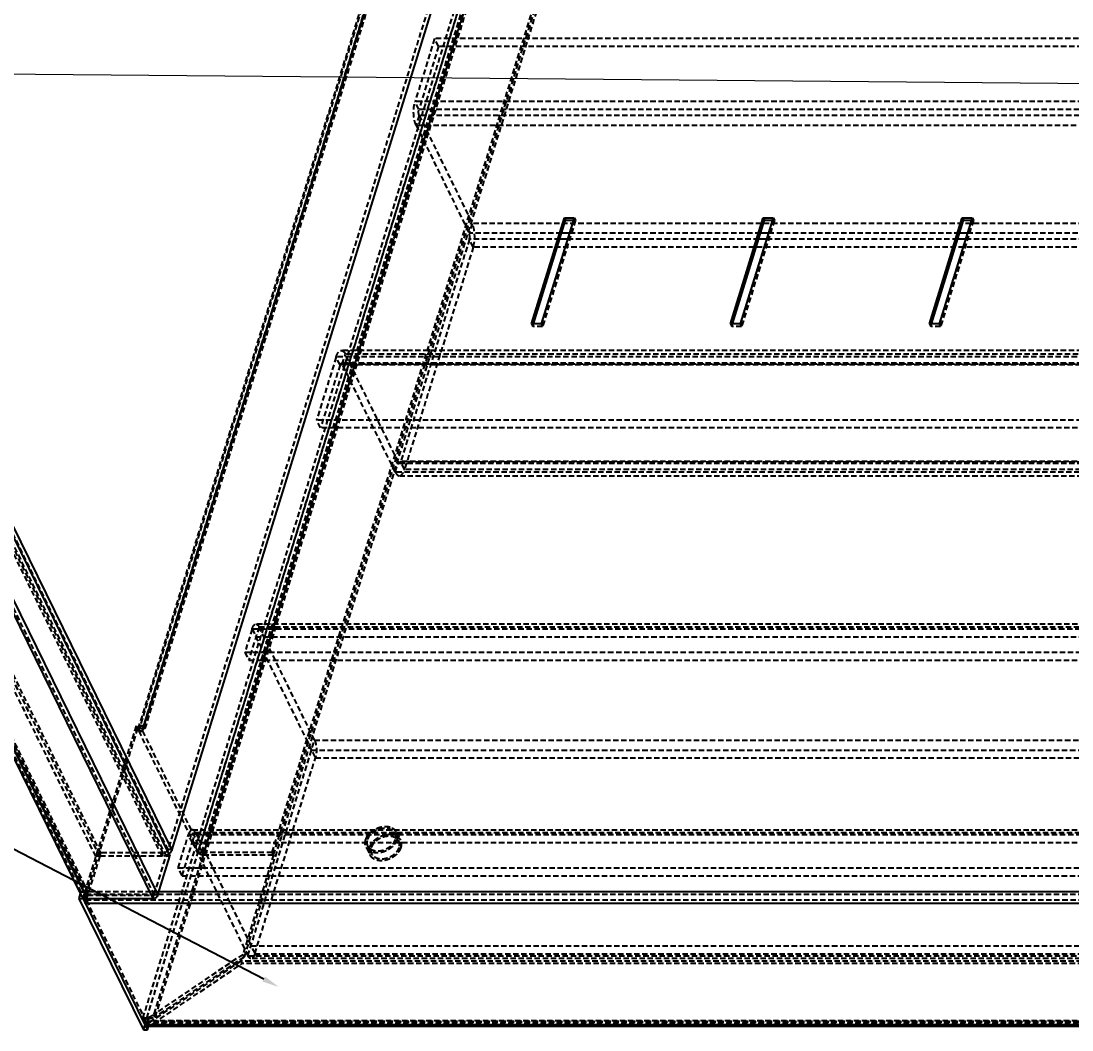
# Model space of a CAD drawing. Header units: millimetres. Extents: x 10653 to 40244, y 19163 to 29561.
# Drawn here: x 20114.7 to 20362.8, y 26783.6 to 27021.9 of the extents above; entities that cross this region are included whole.
import ezdxf
from ezdxf import colors
from ezdxf.entities.mleader import LeaderData, LeaderLine
from ezdxf.math import Vec2, Vec3

# ---------------------------------------------------------------- set-up
doc = ezdxf.new("R2010")
doc.units = ezdxf.units.MM
doc.linetypes.add('HIDDEN', pattern=[1.905, 1.27, -0.635])
doc.layers.add('02___PRT_ALL_AXES', color=7, linetype='Continuous')
doc.layers.add('DEFAULT_2', color=8, linetype='HIDDEN')
doc.layers.add('dim', color=2, linetype='Continuous', lineweight=9)

msp = doc.modelspace()

# ---------------------------------------------------------------- linework, layer by layer
at = {"color": 3, "linetype": 'Continuous'}
for p, q in [((19988.193, 27154.129), (20149.866, 26824.676)), ((20150.35, 26826.242), (19989.288, 27154.453)), ((19967.229, 27144.866), (20128.901, 26815.413)), ((19968.54, 27144.181), (20130.212, 26814.728)), ((19984.175, 27144.181), (20145.847, 26814.728)), ((19985.367, 27144.984), (20147.04, 26815.53)), ((20243.553, 27127.847), (20150.35, 26826.242)), ((20235.231, 26950.4), (20242.977, 26975.466)), ((20245.28, 26975.466), (20237.534, 26950.4)), ((20242.977, 26975.466), (20245.28, 26975.466)), ((20282.205, 26950.4), (20289.951, 26975.466)), ((20292.254, 26975.466), (20284.508, 26950.4)), ((20289.951, 26975.466), (20292.254, 26975.466)), ((20329.179, 26950.4), (20336.925, 26975.466)), ((20339.228, 26975.466), (20331.482, 26950.4)), ((20336.925, 26975.466), (20339.228, 26975.466)), ((20237.534, 26950.4), (20235.231, 26950.4)), ((20284.508, 26950.4), (20282.205, 26950.4)), ((20331.482, 26950.4), (20329.179, 26950.4)), ((20147.04, 26815.53), (20149.866, 26824.676)), ((20128.705, 26815.812), (20128.37, 26814.728)), ((20128.37, 26814.728), (20143.622, 26783.647)), ((20130.212, 26814.728), (20145.847, 26814.728)), ((20524.102, 26816.294), (20147.276, 26816.294)), ((20542.537, 26813.484), (20129.901, 26813.484)), ((20129.901, 26813.484), (20143.933, 26784.89)), ((20556.569, 26784.89), (20143.933, 26784.89)), ((20556.781, 26784.457), (20144.417, 26784.457))]:
    msp.add_line(p, q, dxfattribs=at)
at = {"color": 7, "linetype": 'Continuous'}
for p, q in [((20242.977, 26975.466), (20243.282, 26974.845)), ((20289.951, 26975.466), (20290.256, 26974.845)), ((20336.925, 26975.466), (20337.23, 26974.845)), ((20235.728, 26950.4), (20243.282, 26974.845)), ((20243.282, 26974.845), (20245.088, 26974.845)), ((20282.702, 26950.4), (20290.256, 26974.845)), ((20290.256, 26974.845), (20292.062, 26974.845)), ((20329.676, 26950.4), (20337.23, 26974.845)), ((20337.23, 26974.845), (20339.036, 26974.845)), ((20243.707, 26970.377), (20241.901, 26970.377)), ((20244.141, 26971.782), (20242.336, 26971.782)), ((20290.681, 26970.377), (20288.876, 26970.377)), ((20291.115, 26971.782), (20289.31, 26971.782)), ((20337.655, 26970.377), (20335.85, 26970.377)), ((20338.089, 26971.782), (20336.284, 26971.782)), ((20128.37, 26814.728), (20129.291, 26814.728)), ((20129.359, 26814.946), (20129.291, 26814.728)), ((20129.291, 26814.728), (20129.901, 26813.484)), ((20143.933, 26784.89), (20144.543, 26783.647)), ((20144.543, 26783.647), (20144.794, 26784.457)), ((20143.622, 26783.647), (20144.543, 26783.647))]:
    msp.add_line(p, q, dxfattribs=at)
at = {"color": 3, "linetype": 'Continuous'}
for centre, radius, start, end in [((20130.057, 26816.153), 1.403, 242.01477, 245.91548), ((20130.212, 26816.847), 2.119, 267.33354, 270.00967)]:
    msp.add_arc(centre, radius, start, end, dxfattribs=at)
for points, knots in [([(20150.35, 26826.242), (20150.321, 26826.148), (20150.156, 26825.754), (20149.856, 26825.425), (20149.597, 26825.227)], [0, 0, 0, 0, 0.2329389, 1, 1, 1, 1]), ([(20129.398, 26814.914), (20129.291, 26814.971), (20129.094, 26815.112), (20128.952, 26815.309), (20128.901, 26815.413)], [0, 0, 0, 0, 0.5119244, 1, 1, 1, 1]), ([(20130.113, 26814.73), (20130.057, 26814.733), (20129.842, 26814.751), (20129.63, 26814.807), (20129.484, 26814.872)], [0, 0, 0, 0, 0.2618122, 1, 1, 1, 1]), ([(20129.612, 26814.827), (20129.623, 26814.577), (20129.676, 26814.119), (20129.809, 26813.673), (20129.901, 26813.484)], [0, 0, 0, 0, 0.5443892, 1, 1, 1, 1]), ([(20145.847, 26814.728), (20146.106, 26814.728), (20146.609, 26814.892), (20146.968, 26815.299), (20147.04, 26815.53)], [0, 0, 0, 0, 0.5169818, 1, 1, 1, 1]), ([(20143.933, 26784.89), (20143.965, 26784.826), (20144.031, 26784.711), (20144.173, 26784.537), (20144.324, 26784.457), (20144.417, 26784.457)], [0, 0, 0, 0, 0.3181515, 0.5862727, 1, 1, 1, 1])]:
    msp.add_open_spline(points, degree=3, knots=knots, dxfattribs=at)
at = {"layer": '02___PRT_ALL_AXES', "color": 8, "linetype": 'HIDDEN'}
for p, q in [((20202.913, 26830.137), (20203.828, 26828.272)), ((20196.629, 26827.053), (20197.544, 26825.188))]:
    msp.add_line(p, q, dxfattribs=at)
for points, knots in [([(20196.548, 26828.595), (20196.743, 26829.227), (20197.41, 26830.101), (20198.579, 26830.868), (20199.607, 26831.253), (20200.652, 26831.382), (20201.622, 26831.241), (20202.427, 26830.83), (20202.795, 26830.379), (20202.913, 26830.137)], [0, 0, 0, 0, 0.2513426, 0.390672, 0.5304119, 0.6640714, 0.7868566, 0.8975457, 1, 1, 1, 1]), ([(20197.463, 26826.73), (20197.658, 26827.362), (20198.325, 26828.236), (20199.494, 26829.003), (20200.522, 26829.388), (20201.567, 26829.517), (20202.537, 26829.376), (20203.342, 26828.965), (20203.71, 26828.514), (20203.829, 26828.272)], [0, 0, 0, 0, 0.2513426, 0.390672, 0.5304119, 0.6640714, 0.7868566, 0.8975457, 1, 1, 1, 1]), ([(20202.913, 26830.137), (20203.025, 26829.909), (20203.155, 26829.384), (20203.075, 26828.854), (20202.995, 26828.595)], [0, 0, 0, 0, 0.4825925, 1, 1, 1, 1]), ([(20196.629, 26827.053), (20196.518, 26827.28), (20196.387, 26827.805), (20196.467, 26828.336), (20196.548, 26828.595)], [0, 0, 0, 0, 0.4825925, 1, 1, 1, 1]), ([(20202.995, 26828.595), (20202.8, 26827.963), (20202.133, 26827.089), (20200.963, 26826.322), (20199.936, 26825.937), (20198.89, 26825.808), (20197.92, 26825.949), (20197.116, 26826.36), (20196.748, 26826.811), (20196.629, 26827.053)], [0, 0, 0, 0, 0.2513426, 0.390672, 0.5304119, 0.6640714, 0.7868566, 0.8975457, 1, 1, 1, 1]), ([(20197.544, 26825.188), (20197.433, 26825.415), (20197.303, 26825.941), (20197.383, 26826.471), (20197.463, 26826.73)], [0, 0, 0, 0, 0.4825925, 1, 1, 1, 1]), ([(20203.91, 26826.73), (20203.715, 26826.098), (20203.048, 26825.224), (20201.878, 26824.457), (20200.851, 26824.072), (20199.806, 26823.943), (20198.835, 26824.084), (20198.031, 26824.495), (20197.663, 26824.946), (20197.544, 26825.188)], [0, 0, 0, 0, 0.2513426, 0.390672, 0.5304119, 0.6640714, 0.7868566, 0.8975457, 1, 1, 1, 1]), ([(20203.829, 26828.272), (20203.94, 26828.045), (20204.07, 26827.52), (20203.99, 26826.989), (20203.91, 26826.73)], [0, 0, 0, 0, 0.4825925, 1, 1, 1, 1])]:
    msp.add_open_spline(points, degree=3, knots=knots, dxfattribs=at)
at = {"layer": 'DEFAULT_2', "color": 8, "linetype": 'HIDDEN'}
for p, q in [((19987.272, 27154.129), (20148.945, 26824.676)), ((20149.429, 26826.242), (19988.367, 27154.453)), ((20132.362, 26824.663), (19971.3, 27152.873)), ((20133.543, 26825.459), (19972.481, 27153.669)), ((20148.024, 26824.676), (19986.961, 27152.886)), ((20148.266, 26825.459), (19987.204, 27153.669)), ((19967.182, 27145.748), (20128.854, 26816.294)), ((19968.127, 27145.307), (20129.799, 26815.854)), ((19968.46, 27145.02), (20130.08, 26815.673)), ((20129.703, 26816.059), (19968.641, 27144.269)), ((19968.782, 27144.964), (20130.454, 26815.511)), ((20130.624, 26816.059), (19969.562, 27144.269)), ((20133.283, 26824.663), (19976.102, 27144.964)), ((20133.301, 26824.676), (19976.127, 27144.964)), ((19984.417, 27144.964), (20146.089, 26815.511)), ((19984.446, 27144.984), (20146.118, 26815.53)), ((20246.739, 27141.14), (20149.429, 26826.242)), ((20143.496, 26786.457), (20244.68, 27113.888)), ((20144.417, 26786.457), (20245.601, 27113.888)), ((20146.128, 26787.402), (20246.343, 27111.699)), ((20146.433, 26786.78), (20246.648, 27111.078)), ((20142.42, 26854.808), (20219.155, 27103.122)), ((20142.489, 26854.217), (20219.224, 27102.532)), ((20143.376, 26854.513), (20220.111, 27102.827)), ((20143.41, 26854.217), (20220.145, 27102.532)), ((20143.721, 26855.461), (20220.456, 27103.775)), ((20144.026, 26854.839), (20220.761, 27103.154)), ((20258.87, 27096.978), (20167.369, 26800.88)), ((20156.513, 26825.639), (20233.248, 27073.953)), ((20157.434, 26825.639), (20234.169, 27073.953)), ((20157.465, 26825.623), (20234.2, 27073.938)), ((20157.77, 26825.002), (20234.505, 27073.316)), ((20174.021, 26825.623), (20250.756, 27073.938)), ((20174.326, 26825.002), (20251.061, 27073.316)), ((20212.336, 27017.771), (20207.737, 27002.888)), ((20213.252, 27015.906), (20212.336, 27017.771)), ((20585.366, 27017.771), (20212.336, 27017.771)), ((20213.252, 27015.906), (20208.652, 27001.023)), ((20586.281, 27015.906), (20213.252, 27015.906)), ((20580.767, 27002.888), (20207.737, 27002.888)), ((20208.652, 27001.023), (20207.737, 27002.888)), ((20581.682, 27001.023), (20208.652, 27001.023)), ((20208.715, 26999.618), (20207.989, 26997.268)), ((20581.745, 26999.618), (20208.715, 26999.618)), ((20208.715, 26999.618), (20221.222, 26974.132)), ((20581.019, 26997.268), (20207.989, 26997.268)), ((20207.989, 26997.268), (20220.496, 26971.782)), ((20245.28, 26975.466), (20245.585, 26974.845)), ((20292.254, 26975.466), (20292.559, 26974.845)), ((20339.228, 26975.466), (20339.533, 26974.845)), ((20221.222, 26974.132), (20220.496, 26971.782)), ((20594.252, 26974.132), (20221.222, 26974.132)), ((20245.585, 26974.845), (20237.839, 26949.778)), ((20245.088, 26974.845), (20245.585, 26974.845)), ((20292.559, 26974.845), (20284.813, 26949.778)), ((20292.062, 26974.845), (20292.559, 26974.845)), ((20339.533, 26974.845), (20331.787, 26949.778)), ((20339.036, 26974.845), (20339.533, 26974.845)), ((20220.559, 26970.377), (20204.34, 26917.894)), ((20242.336, 26971.782), (20220.496, 26971.782)), ((20241.901, 26970.377), (20220.559, 26970.377)), ((20221.474, 26968.512), (20220.559, 26970.377)), ((20288.876, 26970.377), (20243.707, 26970.377)), ((20289.31, 26971.782), (20244.141, 26971.782)), ((20335.85, 26970.377), (20290.681, 26970.377)), ((20336.284, 26971.782), (20291.115, 26971.782)), ((20382.824, 26970.377), (20337.655, 26970.377)), ((20383.258, 26971.782), (20338.089, 26971.782)), ((20221.474, 26968.512), (20205.255, 26916.029)), ((20594.504, 26968.512), (20221.474, 26968.512)), ((20235.231, 26950.4), (20235.536, 26949.778)), ((20235.536, 26949.778), (20235.728, 26950.4)), ((20237.534, 26950.4), (20237.839, 26949.778)), ((20282.205, 26950.4), (20282.51, 26949.778)), ((20282.51, 26949.778), (20282.702, 26950.4)), ((20284.508, 26950.4), (20284.813, 26949.778)), ((20329.179, 26950.4), (20329.484, 26949.778)), ((20329.484, 26949.778), (20329.676, 26950.4)), ((20331.482, 26950.4), (20331.787, 26949.778)), ((20237.839, 26949.778), (20235.536, 26949.778)), ((20284.813, 26949.778), (20282.51, 26949.778)), ((20331.787, 26949.778), (20329.484, 26949.778)), ((20563.348, 26944.085), (20190.318, 26944.085)), ((20190.56, 26940.868), (20191.286, 26943.218)), ((20564.316, 26943.218), (20191.286, 26943.218)), ((20203.793, 26917.732), (20191.286, 26943.218)), ((20189.098, 26942.572), (20184.499, 26927.688)), ((20190.013, 26940.707), (20185.414, 26925.824)), ((20562.128, 26942.572), (20189.098, 26942.572)), ((20190.013, 26940.707), (20189.098, 26942.572)), ((20563.043, 26940.707), (20190.013, 26940.707)), ((20563.348, 26941.085), (20190.318, 26941.085)), ((20563.59, 26940.868), (20190.56, 26940.868)), ((20203.067, 26915.382), (20190.56, 26940.868)), ((20557.528, 26927.688), (20184.499, 26927.688)), ((20185.414, 26925.824), (20184.499, 26927.688)), ((20558.444, 26925.824), (20185.414, 26925.824)), ((20203.067, 26915.382), (20203.793, 26917.732)), ((20576.823, 26917.732), (20203.793, 26917.732)), ((20204.035, 26917.516), (20577.065, 26917.516)), ((20577.37, 26917.894), (20204.34, 26917.894)), ((20205.255, 26916.029), (20204.34, 26917.894)), ((20578.285, 26916.029), (20205.255, 26916.029)), ((20576.097, 26915.382), (20203.067, 26915.382)), ((20204.035, 26914.516), (20577.065, 26914.516)), ((20170.89, 26878.824), (20168.469, 26870.991)), ((20543.193, 26879.474), (20170.164, 26879.474)), ((20170.89, 26878.824), (20543.92, 26878.824)), ((20184.007, 26852.095), (20170.89, 26878.824)), ((20169.249, 26878.339), (20167.554, 26872.855)), ((20169.249, 26878.339), (20542.278, 26878.339)), ((20169.249, 26878.339), (20184.196, 26847.88)), ((20170.164, 26876.474), (20543.193, 26876.474)), ((20167.554, 26872.855), (20540.584, 26872.855)), ((20167.554, 26872.855), (20168.469, 26870.991)), ((20168.469, 26870.991), (20541.499, 26870.991)), ((20141.879, 26855.461), (20129.775, 26816.294)), ((20142.184, 26854.839), (20130.08, 26815.673)), ((20143.721, 26855.461), (20141.879, 26855.461)), ((20141.879, 26855.461), (20142.184, 26854.839)), ((20144.026, 26854.839), (20142.184, 26854.839)), ((20142.458, 26854.285), (20143.395, 26854.251)), ((20142.489, 26854.217), (20143.41, 26854.217)), ((20142.489, 26854.217), (20156.513, 26825.639)), ((20143.41, 26854.217), (20157.434, 26825.639)), ((20143.721, 26855.461), (20144.026, 26854.839)), ((20168.272, 26801.178), (20184.007, 26852.095)), ((20184.007, 26852.095), (20557.036, 26852.095)), ((20183.28, 26849.745), (20556.31, 26849.745)), ((20169.914, 26801.664), (20184.196, 26847.88)), ((20184.196, 26847.88), (20557.225, 26847.88)), ((20151.82, 26821.939), (20154.24, 26829.773)), ((20154.24, 26829.773), (20527.27, 26829.773)), ((20155.156, 26827.908), (20154.24, 26829.773)), ((20155.156, 26830.908), (20528.185, 26830.908)), ((20155.156, 26827.908), (20155.882, 26830.258)), ((20155.882, 26830.258), (20528.911, 26830.258)), ((20155.882, 26830.258), (20169.914, 26801.664)), ((20203.362, 26830.357), (20204.277, 26828.492)), ((20152.735, 26820.074), (20155.156, 26827.908)), ((20155.156, 26827.908), (20528.185, 26827.908)), ((20155.156, 26827.908), (20168.272, 26801.178)), ((20196.18, 26826.833), (20197.095, 26824.968)), ((20133.283, 26824.663), (20130.624, 26816.059)), ((20133.283, 26824.663), (20132.362, 26824.663)), ((20133.301, 26824.676), (20133.543, 26825.459)), ((20148.024, 26824.676), (20133.301, 26824.676)), ((20148.266, 26825.459), (20133.543, 26825.459)), ((20146.118, 26815.53), (20148.945, 26824.676)), ((20148.024, 26824.676), (20148.266, 26825.459)), ((20149.866, 26824.676), (20148.945, 26824.676)), ((20150.35, 26826.242), (20149.429, 26826.242)), ((20156.513, 26825.639), (20157.434, 26825.639)), ((20157.465, 26825.623), (20174.021, 26825.623)), ((20157.77, 26825.002), (20157.465, 26825.623)), ((20157.77, 26825.002), (20174.326, 26825.002)), ((20174.326, 26825.002), (20167.064, 26801.502)), ((20174.326, 26825.002), (20174.021, 26825.623)), ((20151.82, 26821.939), (20524.849, 26821.939)), ((20152.735, 26820.074), (20151.82, 26821.939)), ((20152.735, 26820.074), (20525.765, 26820.074)), ((20128.854, 26816.294), (20128.705, 26815.812)), ((20128.854, 26816.294), (20129.775, 26816.294)), ((20129.775, 26816.294), (20129.359, 26814.946)), ((20130.624, 26816.059), (20129.703, 26816.059)), ((20147.276, 26816.294), (20129.775, 26816.294)), ((20129.901, 26813.484), (20130.143, 26814.268)), ((20542.716, 26815.673), (20130.08, 26815.673)), ((20130.113, 26814.73), (20130.405, 26815.512)), ((20542.779, 26814.268), (20130.143, 26814.268)), ((20130.143, 26814.268), (20144.175, 26785.674)), ((20130.212, 26814.728), (20130.454, 26815.511)), ((20130.454, 26815.511), (20146.089, 26815.511)), ((20145.847, 26814.728), (20146.089, 26815.511)), ((20147.04, 26815.53), (20146.118, 26815.53)), ((20167.064, 26801.502), (20146.128, 26787.402)), ((20167.369, 26800.88), (20167.064, 26801.502)), ((20168.999, 26803.528), (20542.028, 26803.528)), ((20169.914, 26801.664), (20542.943, 26801.664)), ((20166.58, 26799.935), (20144.48, 26785.052)), ((20145.949, 26785.214), (20166.885, 26799.314)), ((20167.369, 26800.88), (20146.433, 26786.78)), ((20544.215, 26799.935), (20166.58, 26799.935)), ((20166.58, 26799.935), (20166.885, 26799.314)), ((20544.52, 26799.314), (20166.885, 26799.314)), ((20168.272, 26801.178), (20541.302, 26801.178)), ((20542.028, 26800.528), (20168.999, 26800.528)), ((20146.316, 26786.729), (20146.061, 26787.349)), ((20146.433, 26786.78), (20146.128, 26787.402)), ((20143.496, 26786.457), (20144.417, 26786.457)), ((20143.496, 26786.457), (20144.106, 26785.214)), ((20143.622, 26783.647), (20144.106, 26785.214)), ((20143.933, 26784.89), (20144.175, 26785.674)), ((20144.106, 26785.214), (20145.028, 26785.214)), ((20556.811, 26785.674), (20144.175, 26785.674)), ((20144.417, 26786.457), (20145.028, 26785.214)), ((20556.852, 26785.457), (20144.417, 26785.457)), ((20144.48, 26785.052), (20144.722, 26785.835)), ((20144.48, 26785.052), (20144.704, 26784.597)), ((20556.437, 26785.835), (20144.722, 26785.835)), ((20144.794, 26784.457), (20145.028, 26785.214)), ((20556.742, 26785.214), (20145.949, 26785.214))]:
    msp.add_line(p, q, dxfattribs=at)
msp.add_lwpolyline([(20144.826, 26786.656), (20144.574, 26786.562), (20144.328, 26786.502), (20144.096, 26786.468), (20143.887, 26786.457), (20143.861, 26786.457)], dxfattribs=at)
for centre, radius, start, end in [((20143.481, 26854.705), 1.106, 202.33392, 206.16829), ((20143.906, 26854.461), 0.553, 202.33392, 206.16829), ((20133.62, 26815.181), 4.005, 169.44036, 170.05538), ((20130.454, 26816.571), 1.06, 267.33354, 270.00967), ((20143.752, 26790.33), 3.77, 307.76239, 309.05066), ((20144.698, 26790.521), 4.123, 293.10881, 294.87805), ((20144.421, 26791.321), 4.969, 270.47342, 272.69927)]:
    msp.add_arc(centre, radius, start, end, dxfattribs=at)
msp.add_ellipse((20145.338, 26786.457), major_axis=(2.264, 1.67), ratio=0.4863011, start_param=-2.1823271, end_param=-1.6587283, dxfattribs=at)
for points, knots in [([(20207.989, 26997.268), (20207.805, 26997.643), (20207.539, 26998.532), (20207.372, 26999.962), (20207.417, 27001.456), (20207.598, 27002.437), (20207.737, 27002.888)], [0, 0, 0, 0, 0.2190059, 0.4806616, 0.7525968, 1, 1, 1, 1]), ([(20208.715, 26999.618), (20208.669, 26999.712), (20208.603, 26999.934), (20208.548, 27000.407), (20208.579, 27000.787), (20208.652, 27001.023)], [0, 0, 0, 0, 0.2194154, 0.4815188, 1, 1, 1, 1]), ([(20221.474, 26968.512), (20221.613, 26968.963), (20221.794, 26969.944), (20221.839, 26971.438), (20221.672, 26972.868), (20221.406, 26973.757), (20221.222, 26974.132)], [0, 0, 0, 0, 0.2474032, 0.5193384, 0.7809941, 1, 1, 1, 1]), ([(20220.559, 26970.377), (20220.632, 26970.613), (20220.663, 26970.993), (20220.608, 26971.466), (20220.542, 26971.688), (20220.496, 26971.782)], [0, 0, 0, 0, 0.5184846, 0.780605, 1, 1, 1, 1]), ([(20189.098, 26942.572), (20189.165, 26942.789), (20189.311, 26943.18), (20189.598, 26943.668), (20189.928, 26943.996), (20190.198, 26944.085), (20190.318, 26944.085)], [0, 0, 0, 0, 0.3326928, 0.6070931, 0.8236235, 1, 1, 1, 1]), ([(20190.318, 26944.085), (20190.407, 26944.085), (20190.598, 26944.041), (20190.856, 26943.859), (20191.092, 26943.578), (20191.223, 26943.347), (20191.286, 26943.218)], [0, 0, 0, 0, 0.1954528, 0.4178854, 0.6841352, 1, 1, 1, 1]), ([(20190.013, 26940.707), (20190.03, 26940.761), (20190.068, 26940.859), (20190.149, 26941.004), (20190.253, 26941.085), (20190.318, 26941.085)], [0, 0, 0, 0, 0.3358371, 0.6132414, 1, 1, 1, 1]), ([(20190.318, 26941.085), (20190.34, 26941.085), (20190.453, 26941.058), (20190.521, 26940.949), (20190.56, 26940.868)], [0, 0, 0, 0, 0.1980747, 1, 1, 1, 1]), ([(20203.793, 26917.732), (20203.809, 26917.7), (20203.861, 26917.606), (20203.96, 26917.516), (20204.035, 26917.516)], [0, 0, 0, 0, 0.3232615, 1, 1, 1, 1]), ([(20204.035, 26917.516), (20204.101, 26917.516), (20204.204, 26917.597), (20204.286, 26917.742), (20204.323, 26917.84), (20204.34, 26917.894)], [0, 0, 0, 0, 0.3868705, 0.6639992, 1, 1, 1, 1]), ([(20204.035, 26914.516), (20204.156, 26914.516), (20204.426, 26914.605), (20204.755, 26914.933), (20205.042, 26915.421), (20205.188, 26915.812), (20205.255, 26916.029)], [0, 0, 0, 0, 0.1763765, 0.3929069, 0.6673072, 1, 1, 1, 1]), ([(20203.067, 26915.382), (20203.13, 26915.254), (20203.261, 26915.023), (20203.498, 26914.742), (20203.756, 26914.56), (20203.947, 26914.516), (20204.035, 26914.516)], [0, 0, 0, 0, 0.3158648, 0.5821146, 0.8045472, 1, 1, 1, 1]), ([(20169.249, 26878.339), (20169.299, 26878.502), (20169.408, 26878.795), (20169.624, 26879.161), (20169.871, 26879.407), (20170.073, 26879.474), (20170.164, 26879.474)], [0, 0, 0, 0, 0.3326352, 0.6071132, 0.8236103, 1, 1, 1, 1]), ([(20170.164, 26879.474), (20170.23, 26879.474), (20170.373, 26879.441), (20170.567, 26879.305), (20170.744, 26879.093), (20170.843, 26878.92), (20170.89, 26878.824)], [0, 0, 0, 0, 0.1954233, 0.4178589, 0.6842395, 1, 1, 1, 1]), ([(20142.42, 26854.808), (20142.395, 26854.727), (20142.377, 26854.545), (20142.423, 26854.37), (20142.458, 26854.285)], [0, 0, 0, 0, 0.4786333, 1, 1, 1, 1]), ([(20143.721, 26855.461), (20143.564, 26855.461), (20143.269, 26855.436), (20142.873, 26855.311), (20142.571, 26855.104), (20142.451, 26854.907), (20142.42, 26854.808)], [0, 0, 0, 0, 0.3038262, 0.5699273, 0.7977683, 1, 1, 1, 1]), ([(20143.376, 26854.513), (20143.369, 26854.492), (20143.351, 26854.405), (20143.369, 26854.313), (20143.395, 26854.251)], [0, 0, 0, 0, 0.2382584, 1, 1, 1, 1]), ([(20144.026, 26854.839), (20143.948, 26854.839), (20143.8, 26854.827), (20143.602, 26854.764), (20143.451, 26854.661), (20143.391, 26854.562), (20143.376, 26854.513)], [0, 0, 0, 0, 0.3038262, 0.5699273, 0.7977683, 1, 1, 1, 1]), ([(20184.007, 26852.095), (20184.145, 26851.813), (20184.344, 26851.147), (20184.47, 26850.074), (20184.436, 26848.954), (20184.3, 26848.218), (20184.196, 26847.88)], [0, 0, 0, 0, 0.2190181, 0.4806612, 0.7525838, 1, 1, 1, 1]), ([(20196.087, 26828.595), (20196.13, 26828.696), (20196.194, 26828.849), (20196.27, 26829.026), (20196.307, 26829.115), (20196.33, 26829.165), (20196.343, 26829.204), (20196.37, 26829.24), (20196.402, 26829.289), (20196.459, 26829.374), (20196.54, 26829.496), (20196.62, 26829.618), (20196.686, 26829.715), (20196.73, 26829.791), (20196.798, 26829.856), (20196.88, 26829.947), (20196.987, 26830.059), (20197.091, 26830.172), (20197.176, 26830.261), (20197.234, 26830.331), (20197.316, 26830.388), (20197.416, 26830.47), (20197.545, 26830.569), (20197.672, 26830.671), (20197.775, 26830.749), (20197.848, 26830.814), (20197.936, 26830.858), (20198.047, 26830.924), (20198.189, 26831.004), (20198.329, 26831.086), (20198.442, 26831.149), (20198.525, 26831.202), (20198.617, 26831.234), (20198.737, 26831.283), (20198.888, 26831.343), (20199.038, 26831.404), (20199.159, 26831.45), (20199.249, 26831.492), (20199.342, 26831.509), (20199.466, 26831.54), (20199.621, 26831.577), (20199.775, 26831.615), (20199.899, 26831.643), (20199.992, 26831.671), (20200.086, 26831.673), (20200.21, 26831.685), (20200.366, 26831.697), (20200.521, 26831.71), (20200.631, 26831.72), (20200.693, 26831.724), (20200.74, 26831.73), (20200.783, 26831.724), (20200.841, 26831.72), (20200.943, 26831.711), (20201.088, 26831.699), (20201.233, 26831.686), (20201.335, 26831.678), (20201.393, 26831.672), (20201.438, 26831.671), (20201.476, 26831.657), (20201.529, 26831.643), (20201.621, 26831.617), (20201.754, 26831.58), (20201.885, 26831.543), (20201.978, 26831.518), (20202.03, 26831.502), (20202.072, 26831.494), (20202.104, 26831.473), (20202.15, 26831.45), (20202.23, 26831.408), (20202.344, 26831.348), (20202.457, 26831.288), (20202.537, 26831.247), (20202.582, 26831.222), (20202.618, 26831.207), (20202.644, 26831.18), (20202.682, 26831.147), (20202.746, 26831.089), (20202.839, 26831.008), (20202.931, 26830.925), (20202.997, 26830.868), (20203.033, 26830.835), (20203.063, 26830.812), (20203.08, 26830.781), (20203.107, 26830.742), (20203.151, 26830.672), (20203.216, 26830.574), (20203.281, 26830.476), (20203.327, 26830.407), (20203.351, 26830.367), (20203.374, 26830.339), (20203.382, 26830.304), (20203.397, 26830.26), (20203.422, 26830.181), (20203.458, 26830.069), (20203.494, 26829.956), (20203.52, 26829.878), (20203.533, 26829.832), (20203.547, 26829.8), (20203.546, 26829.762), (20203.549, 26829.714), (20203.553, 26829.628), (20203.56, 26829.507), (20203.565, 26829.385), (20203.57, 26829.3), (20203.572, 26829.251), (20203.577, 26829.215), (20203.566, 26829.175), (20203.557, 26829.124), (20203.539, 26829.034), (20203.515, 26828.905), (20203.485, 26828.75), (20203.465, 26828.646), (20203.455, 26828.595)], [0, 0, 0, 0, 0.03125, 0.046875, 0.0546875, 0.0585938, 0.0625, 0.0664062, 0.0703125, 0.078125, 0.09375, 0.109375, 0.1171875, 0.125, 0.1328125, 0.140625, 0.15625, 0.171875, 0.1796875, 0.1875, 0.1953125, 0.203125, 0.21875, 0.234375, 0.2421875, 0.25, 0.2578125, 0.265625, 0.28125, 0.296875, 0.3046875, 0.3125, 0.3203125, 0.328125, 0.34375, 0.359375, 0.3671875, 0.375, 0.3828125, 0.390625, 0.40625, 0.421875, 0.4296875, 0.4375, 0.4453125, 0.453125, 0.46875, 0.484375, 0.4921875, 0.4960938, 0.5, 0.5039062, 0.5078125, 0.515625, 0.53125, 0.546875, 0.5546875, 0.5585938, 0.5625, 0.5664062, 0.5703125, 0.578125, 0.59375, 0.609375, 0.6171875, 0.6210938, 0.625, 0.6289062, 0.6328125, 0.640625, 0.65625, 0.671875, 0.6796875, 0.6835938, 0.6875, 0.6914062, 0.6953125, 0.703125, 0.71875, 0.734375, 0.7421875, 0.7460938, 0.75, 0.7539062, 0.7578125, 0.765625, 0.78125, 0.796875, 0.8046875, 0.8085938, 0.8125, 0.8164062, 0.8203125, 0.828125, 0.84375, 0.859375, 0.8671875, 0.8710938, 0.875, 0.8789062, 0.8828125, 0.890625, 0.90625, 0.921875, 0.9296875, 0.9335938, 0.9375, 0.9414062, 0.9453125, 0.953125, 0.96875, 0.984375, 1, 1, 1, 1]), ([(20155.158, 26830.908), (20155.068, 26830.909), (20154.864, 26830.843), (20154.616, 26830.595), (20154.401, 26830.228), (20154.291, 26829.935), (20154.24, 26829.773)], [0, 0, 0, 0, 0.1762443, 0.3932125, 0.6689215, 1, 1, 1, 1]), ([(20155.882, 26830.258), (20155.835, 26830.353), (20155.717, 26830.558), (20155.49, 26830.817), (20155.26, 26830.907), (20155.158, 26830.908)], [0, 0, 0, 0, 0.3146724, 0.6984164, 1, 1, 1, 1]), ([(20197.002, 26826.73), (20197.045, 26826.831), (20197.11, 26826.984), (20197.185, 26827.161), (20197.222, 26827.25), (20197.245, 26827.301), (20197.258, 26827.339), (20197.285, 26827.375), (20197.317, 26827.424), (20197.374, 26827.509), (20197.455, 26827.631), (20197.535, 26827.754), (20197.602, 26827.85), (20197.645, 26827.926), (20197.713, 26827.991), (20197.796, 26828.082), (20197.902, 26828.194), (20198.006, 26828.307), (20198.091, 26828.396), (20198.15, 26828.466), (20198.231, 26828.524), (20198.332, 26828.605), (20198.46, 26828.705), (20198.587, 26828.806), (20198.69, 26828.885), (20198.764, 26828.949), (20198.851, 26828.993), (20198.963, 26829.059), (20199.104, 26829.139), (20199.244, 26829.221), (20199.357, 26829.284), (20199.44, 26829.337), (20199.532, 26829.369), (20199.652, 26829.419), (20199.803, 26829.478), (20199.953, 26829.539), (20200.074, 26829.586), (20200.164, 26829.627), (20200.257, 26829.644), (20200.381, 26829.676), (20200.536, 26829.712), (20200.691, 26829.75), (20200.814, 26829.778), (20200.907, 26829.806), (20201.001, 26829.808), (20201.125, 26829.82), (20201.281, 26829.832), (20201.437, 26829.845), (20201.546, 26829.855), (20201.608, 26829.859), (20201.656, 26829.866), (20201.698, 26829.859), (20201.756, 26829.855), (20201.858, 26829.846), (20202.003, 26829.834), (20202.148, 26829.821), (20202.25, 26829.813), (20202.308, 26829.807), (20202.353, 26829.806), (20202.391, 26829.792), (20202.444, 26829.778), (20202.536, 26829.752), (20202.669, 26829.715), (20202.801, 26829.678), (20202.893, 26829.653), (20202.946, 26829.637), (20202.987, 26829.629), (20203.019, 26829.608), (20203.065, 26829.585), (20203.145, 26829.543), (20203.259, 26829.484), (20203.372, 26829.423), (20203.452, 26829.382), (20203.497, 26829.357), (20203.534, 26829.342), (20203.559, 26829.315), (20203.597, 26829.283), (20203.661, 26829.225), (20203.754, 26829.143), (20203.846, 26829.06), (20203.912, 26829.003), (20203.948, 26828.97), (20203.979, 26828.947), (20203.995, 26828.916), (20204.022, 26828.877), (20204.066, 26828.808), (20204.132, 26828.709), (20204.196, 26828.611), (20204.242, 26828.542), (20204.267, 26828.502), (20204.289, 26828.474), (20204.297, 26828.439), (20204.312, 26828.395), (20204.337, 26828.316), (20204.373, 26828.204), (20204.409, 26828.091), (20204.435, 26828.013), (20204.448, 26827.968), (20204.462, 26827.935), (20204.461, 26827.897), (20204.464, 26827.849), (20204.468, 26827.764), (20204.475, 26827.642), (20204.48, 26827.52), (20204.485, 26827.435), (20204.487, 26827.386), (20204.492, 26827.35), (20204.481, 26827.311), (20204.472, 26827.259), (20204.454, 26827.169), (20204.43, 26827.04), (20204.4, 26826.885), (20204.38, 26826.782), (20204.371, 26826.73)], [0, 0, 0, 0, 0.03125, 0.046875, 0.0546875, 0.0585938, 0.0625, 0.0664062, 0.0703125, 0.078125, 0.09375, 0.109375, 0.1171875, 0.125, 0.1328125, 0.140625, 0.15625, 0.171875, 0.1796875, 0.1875, 0.1953125, 0.203125, 0.21875, 0.234375, 0.2421875, 0.25, 0.2578125, 0.265625, 0.28125, 0.296875, 0.3046875, 0.3125, 0.3203125, 0.328125, 0.34375, 0.359375, 0.3671875, 0.375, 0.3828125, 0.390625, 0.40625, 0.421875, 0.4296875, 0.4375, 0.4453125, 0.453125, 0.46875, 0.484375, 0.4921875, 0.4960938, 0.5, 0.5039062, 0.5078125, 0.515625, 0.53125, 0.546875, 0.5546875, 0.5585938, 0.5625, 0.5664062, 0.5703125, 0.578125, 0.59375, 0.609375, 0.6171875, 0.6210938, 0.625, 0.6289062, 0.6328125, 0.640625, 0.65625, 0.671875, 0.6796875, 0.6835938, 0.6875, 0.6914062, 0.6953125, 0.703125, 0.71875, 0.734375, 0.7421875, 0.7460938, 0.75, 0.7539062, 0.7578125, 0.765625, 0.78125, 0.796875, 0.8046875, 0.8085938, 0.8125, 0.8164062, 0.8203125, 0.828125, 0.84375, 0.859375, 0.8671875, 0.8710938, 0.875, 0.8789062, 0.8828125, 0.890625, 0.90625, 0.921875, 0.9296875, 0.9335938, 0.9375, 0.9414062, 0.9453125, 0.953125, 0.96875, 0.984375, 1, 1, 1, 1]), ([(20203.455, 26828.595), (20203.412, 26828.493), (20203.348, 26828.341), (20203.272, 26828.164), (20203.235, 26828.075), (20203.213, 26828.024), (20203.2, 26827.986), (20203.172, 26827.95), (20203.141, 26827.901), (20203.084, 26827.816), (20203.003, 26827.694), (20202.923, 26827.571), (20202.856, 26827.474), (20202.813, 26827.399), (20202.744, 26827.334), (20202.662, 26827.243), (20202.556, 26827.131), (20202.452, 26827.018), (20202.366, 26826.929), (20202.308, 26826.859), (20202.227, 26826.801), (20202.126, 26826.72), (20201.998, 26826.62), (20201.871, 26826.519), (20201.768, 26826.44), (20201.694, 26826.376), (20201.607, 26826.332), (20201.495, 26826.266), (20201.354, 26826.186), (20201.213, 26826.104), (20201.1, 26826.041), (20201.018, 26825.988), (20200.925, 26825.956), (20200.806, 26825.906), (20200.655, 26825.847), (20200.504, 26825.786), (20200.383, 26825.739), (20200.294, 26825.698), (20200.2, 26825.681), (20200.077, 26825.649), (20199.922, 26825.613), (20199.767, 26825.575), (20199.643, 26825.547), (20199.55, 26825.519), (20199.457, 26825.517), (20199.332, 26825.505), (20199.177, 26825.493), (20199.021, 26825.48), (20198.912, 26825.47), (20198.85, 26825.466), (20198.802, 26825.459), (20198.76, 26825.466), (20198.701, 26825.47), (20198.6, 26825.479), (20198.454, 26825.491), (20198.309, 26825.504), (20198.207, 26825.512), (20198.15, 26825.518), (20198.105, 26825.519), (20198.066, 26825.533), (20198.013, 26825.547), (20197.921, 26825.573), (20197.789, 26825.609), (20197.657, 26825.647), (20197.564, 26825.672), (20197.512, 26825.687), (20197.47, 26825.696), (20197.438, 26825.716), (20197.392, 26825.74), (20197.313, 26825.782), (20197.199, 26825.841), (20197.085, 26825.902), (20197.005, 26825.943), (20196.961, 26825.968), (20196.924, 26825.983), (20196.899, 26826.01), (20196.861, 26826.042), (20196.796, 26826.1), (20196.704, 26826.182), (20196.611, 26826.264), (20196.546, 26826.322), (20196.51, 26826.355), (20196.479, 26826.378), (20196.463, 26826.409), (20196.436, 26826.448), (20196.391, 26826.517), (20196.326, 26826.615), (20196.262, 26826.714), (20196.216, 26826.783), (20196.191, 26826.823), (20196.169, 26826.851), (20196.161, 26826.886), (20196.145, 26826.93), (20196.121, 26827.009), (20196.084, 26827.121), (20196.049, 26827.234), (20196.023, 26827.312), (20196.009, 26827.357), (20195.995, 26827.39), (20195.997, 26827.428), (20195.993, 26827.476), (20195.989, 26827.561), (20195.983, 26827.683), (20195.977, 26827.805), (20195.972, 26827.89), (20195.971, 26827.939), (20195.966, 26827.975), (20195.976, 26828.014), (20195.985, 26828.066), (20196.003, 26828.156), (20196.028, 26828.285), (20196.057, 26828.44), (20196.077, 26828.543), (20196.087, 26828.595)], [0, 0, 0, 0, 0.03125, 0.046875, 0.0546875, 0.0585938, 0.0625, 0.0664062, 0.0703125, 0.078125, 0.09375, 0.109375, 0.1171875, 0.125, 0.1328125, 0.140625, 0.15625, 0.171875, 0.1796875, 0.1875, 0.1953125, 0.203125, 0.21875, 0.234375, 0.2421875, 0.25, 0.2578125, 0.265625, 0.28125, 0.296875, 0.3046875, 0.3125, 0.3203125, 0.328125, 0.34375, 0.359375, 0.3671875, 0.375, 0.3828125, 0.390625, 0.40625, 0.421875, 0.4296875, 0.4375, 0.4453125, 0.453125, 0.46875, 0.484375, 0.4921875, 0.4960938, 0.5, 0.5039062, 0.5078125, 0.515625, 0.53125, 0.546875, 0.5546875, 0.5585938, 0.5625, 0.5664062, 0.5703125, 0.578125, 0.59375, 0.609375, 0.6171875, 0.6210938, 0.625, 0.6289062, 0.6328125, 0.640625, 0.65625, 0.671875, 0.6796875, 0.6835938, 0.6875, 0.6914062, 0.6953125, 0.703125, 0.71875, 0.734375, 0.7421875, 0.7460938, 0.75, 0.7539062, 0.7578125, 0.765625, 0.78125, 0.796875, 0.8046875, 0.8085938, 0.8125, 0.8164062, 0.8203125, 0.828125, 0.84375, 0.859375, 0.8671875, 0.8710938, 0.875, 0.8789062, 0.8828125, 0.890625, 0.90625, 0.921875, 0.9296875, 0.9335938, 0.9375, 0.9414062, 0.9453125, 0.953125, 0.96875, 0.984375, 1, 1, 1, 1]), ([(20204.371, 26826.73), (20204.328, 26826.629), (20204.263, 26826.476), (20204.187, 26826.299), (20204.15, 26826.21), (20204.128, 26826.16), (20204.115, 26826.121), (20204.087, 26826.085), (20204.056, 26826.036), (20203.999, 26825.951), (20203.918, 26825.829), (20203.838, 26825.707), (20203.771, 26825.61), (20203.728, 26825.534), (20203.659, 26825.469), (20203.577, 26825.378), (20203.471, 26825.266), (20203.367, 26825.153), (20203.281, 26825.064), (20203.223, 26824.994), (20203.142, 26824.936), (20203.041, 26824.855), (20202.913, 26824.756), (20202.786, 26824.654), (20202.683, 26824.576), (20202.609, 26824.511), (20202.522, 26824.467), (20202.41, 26824.401), (20202.269, 26824.321), (20202.129, 26824.239), (20202.015, 26824.176), (20201.933, 26824.123), (20201.84, 26824.091), (20201.721, 26824.041), (20201.57, 26823.982), (20201.419, 26823.921), (20201.298, 26823.875), (20201.209, 26823.833), (20201.115, 26823.816), (20200.992, 26823.785), (20200.837, 26823.748), (20200.682, 26823.71), (20200.558, 26823.682), (20200.466, 26823.654), (20200.372, 26823.652), (20200.247, 26823.64), (20200.092, 26823.628), (20199.936, 26823.615), (20199.827, 26823.605), (20199.765, 26823.601), (20199.717, 26823.595), (20199.675, 26823.601), (20199.616, 26823.605), (20199.515, 26823.614), (20199.369, 26823.626), (20199.224, 26823.639), (20199.122, 26823.647), (20199.065, 26823.653), (20199.02, 26823.654), (20198.982, 26823.668), (20198.928, 26823.682), (20198.836, 26823.708), (20198.704, 26823.745), (20198.572, 26823.782), (20198.479, 26823.807), (20198.427, 26823.823), (20198.386, 26823.831), (20198.353, 26823.852), (20198.307, 26823.875), (20198.228, 26823.917), (20198.114, 26823.977), (20198.001, 26824.037), (20197.92, 26824.078), (20197.876, 26824.103), (20197.839, 26824.118), (20197.814, 26824.145), (20197.776, 26824.177), (20197.712, 26824.235), (20197.619, 26824.317), (20197.526, 26824.4), (20197.461, 26824.457), (20197.425, 26824.49), (20197.394, 26824.513), (20197.378, 26824.544), (20197.351, 26824.583), (20197.306, 26824.652), (20197.241, 26824.751), (20197.177, 26824.849), (20197.131, 26824.918), (20197.106, 26824.958), (20197.084, 26824.986), (20197.076, 26825.021), (20197.061, 26825.065), (20197.036, 26825.144), (20196.999, 26825.256), (20196.964, 26825.369), (20196.938, 26825.447), (20196.924, 26825.492), (20196.91, 26825.525), (20196.912, 26825.563), (20196.908, 26825.611), (20196.905, 26825.697), (20196.898, 26825.818), (20196.892, 26825.94), (20196.887, 26826.025), (20196.886, 26826.074), (20196.881, 26826.11), (20196.892, 26826.15), (20196.9, 26826.201), (20196.918, 26826.291), (20196.943, 26826.42), (20196.972, 26826.575), (20196.992, 26826.678), (20197.002, 26826.73)], [0, 0, 0, 0, 0.03125, 0.046875, 0.0546875, 0.0585938, 0.0625, 0.0664062, 0.0703125, 0.078125, 0.09375, 0.109375, 0.1171875, 0.125, 0.1328125, 0.140625, 0.15625, 0.171875, 0.1796875, 0.1875, 0.1953125, 0.203125, 0.21875, 0.234375, 0.2421875, 0.25, 0.2578125, 0.265625, 0.28125, 0.296875, 0.3046875, 0.3125, 0.3203125, 0.328125, 0.34375, 0.359375, 0.3671875, 0.375, 0.3828125, 0.390625, 0.40625, 0.421875, 0.4296875, 0.4375, 0.4453125, 0.453125, 0.46875, 0.484375, 0.4921875, 0.4960938, 0.5, 0.5039062, 0.5078125, 0.515625, 0.53125, 0.546875, 0.5546875, 0.5585938, 0.5625, 0.5664062, 0.5703125, 0.578125, 0.59375, 0.609375, 0.6171875, 0.6210938, 0.625, 0.6289062, 0.6328125, 0.640625, 0.65625, 0.671875, 0.6796875, 0.6835938, 0.6875, 0.6914062, 0.6953125, 0.703125, 0.71875, 0.734375, 0.7421875, 0.7460938, 0.75, 0.7539062, 0.7578125, 0.765625, 0.78125, 0.796875, 0.8046875, 0.8085938, 0.8125, 0.8164062, 0.8203125, 0.828125, 0.84375, 0.859375, 0.8671875, 0.8710938, 0.875, 0.8789062, 0.8828125, 0.890625, 0.90625, 0.921875, 0.9296875, 0.9335938, 0.9375, 0.9414062, 0.9453125, 0.953125, 0.96875, 0.984375, 1, 1, 1, 1]), ([(20133.543, 26825.459), (20133.287, 26825.459), (20132.789, 26825.296), (20132.432, 26824.892), (20132.362, 26824.663)], [0, 0, 0, 0, 0.5169818, 1, 1, 1, 1]), ([(20149.597, 26825.227), (20149.483, 26825.14), (20149.011, 26824.837), (20148.441, 26824.676), (20148.024, 26824.676)], [0, 0, 0, 0, 0.2551394, 1, 1, 1, 1]), ([(20149.429, 26826.242), (20149.359, 26826.017), (20149.009, 26825.62), (20148.518, 26825.459), (20148.266, 26825.459)], [0, 0, 0, 0, 0.4830184, 1, 1, 1, 1]), ([(20156.513, 26825.639), (20156.559, 26825.546), (20156.71, 26825.368), (20157.12, 26825.102), (20157.509, 26825.002), (20157.77, 26825.002)], [0, 0, 0, 0, 0.2122131, 0.4649751, 1, 1, 1, 1]), ([(20128.901, 26815.413), (20128.837, 26815.543), (20128.763, 26815.843), (20128.809, 26816.146), (20128.854, 26816.294)], [0, 0, 0, 0, 0.48259, 1, 1, 1, 1]), ([(20129.675, 26815.872), (20129.661, 26815.789), (20129.611, 26815.443), (20129.6, 26815.092), (20129.612, 26814.827)], [0, 0, 0, 0, 0.2416446, 1, 1, 1, 1]), ([(20129.775, 26816.294), (20129.766, 26816.264), (20129.73, 26816.139), (20129.701, 26816.012), (20129.683, 26815.914)], [0, 0, 0, 0, 0.2389402, 1, 1, 1, 1]), ([(20129.799, 26815.854), (20129.767, 26815.919), (20129.73, 26816.069), (20129.753, 26816.22), (20129.775, 26816.294)], [0, 0, 0, 0, 0.48259, 1, 1, 1, 1]), ([(20130.405, 26815.512), (20130.277, 26815.518), (20130.032, 26815.572), (20129.848, 26815.753), (20129.799, 26815.854)], [0, 0, 0, 0, 0.5337114, 1, 1, 1, 1]), ([(20130.08, 26815.673), (20130.008, 26815.437), (20129.976, 26815.057), (20130.031, 26814.584), (20130.097, 26814.361), (20130.143, 26814.268)], [0, 0, 0, 0, 0.5184846, 0.780605, 1, 1, 1, 1]), ([(20169.914, 26801.664), (20169.863, 26801.501), (20169.754, 26801.208), (20169.539, 26800.841), (20169.291, 26800.595), (20169.089, 26800.528), (20168.999, 26800.528)], [0, 0, 0, 0, 0.3326352, 0.6071132, 0.8236103, 1, 1, 1, 1]), ([(20168.999, 26800.528), (20168.932, 26800.528), (20168.789, 26800.562), (20168.595, 26800.698), (20168.418, 26800.909), (20168.32, 26801.082), (20168.272, 26801.178)], [0, 0, 0, 0, 0.1954233, 0.4178589, 0.6842395, 1, 1, 1, 1]), ([(20144.417, 26786.457), (20144.444, 26786.474), (20144.577, 26786.547), (20144.716, 26786.607), (20144.826, 26786.656)], [0, 0, 0, 0, 0.2094834, 1, 1, 1, 1]), ([(20144.655, 26786.358), (20144.788, 26786.365), (20145.354, 26786.414), (20145.915, 26786.557), (20146.316, 26786.729)], [0, 0, 0, 0, 0.2335883, 1, 1, 1, 1]), ([(20144.826, 26786.656), (20145.024, 26786.744), (20145.455, 26786.94), (20145.859, 26787.192), (20146.061, 26787.349)], [0, 0, 0, 0, 0.458515, 1, 1, 1, 1]), ([(20143.496, 26786.457), (20143.627, 26786.422), (20143.948, 26786.367), (20144.273, 26786.351), (20144.462, 26786.353)], [0, 0, 0, 0, 0.4172497, 1, 1, 1, 1]), ([(20144.175, 26785.674), (20144.191, 26785.641), (20144.243, 26785.547), (20144.342, 26785.457), (20144.417, 26785.457)], [0, 0, 0, 0, 0.3232615, 1, 1, 1, 1]), ([(20144.417, 26785.457), (20144.483, 26785.457), (20144.586, 26785.538), (20144.668, 26785.683), (20144.706, 26785.781), (20144.722, 26785.835)], [0, 0, 0, 0, 0.3868705, 0.6639992, 1, 1, 1, 1]), ([(20144.417, 26784.457), (20144.442, 26784.457), (20144.55, 26784.47), (20144.645, 26784.538), (20144.704, 26784.597)], [0, 0, 0, 0, 0.2275252, 1, 1, 1, 1])]:
    msp.add_open_spline(points, degree=3, knots=knots, dxfattribs=at)
for points in [[(20133.301, 26824.676), (20133.296, 26824.676), (20133.284, 26824.671), (20133.287, 26824.666)], [(20157.434, 26825.639), (20157.439, 26825.629), (20157.453, 26825.623), (20157.465, 26825.623)], [(20146.089, 26815.511), (20146.101, 26815.511), (20146.115, 26815.519), (20146.118, 26815.53)]]:
    msp.add_open_spline(points, degree=3, dxfattribs=at)
at = {"layer": 'dim', "lineweight": 9}
msp.add_line((20059.312, 27009.88), (20785.56, 27003.543), dxfattribs=at)

# ---------------------------------------------------------------- leaders
at = {"lineweight": 9}
ml = msp.add_multileader_mtext('Standard', dxfattribs=at)
ml.set_content('5', color=2)
ml.set_leader_properties(color=2)
ml.build(insert=Vec2(0, 0))
ml.multileader.update_dxf_attribs({"text_left_attachment_type": 5, "text_right_attachment_type": 5, "dogleg_length": 0.36})
ctx = ml.context
ctx.base_point, ctx.char_height, ctx.plane_origin = Vec3(19876.31, 26936.641), 30, Vec3(20170.899, 26800.189)
ctx.left_attachment, ctx.right_attachment, ctx.text_align_type = 5, 5, 2
notes = []
notes.append((ctx, [(0, (1, 1, 0), (19900.67, 26936.641), (-1, 0), 0.36, [(0, [(20175.573, 26793.815)], 0, [])])]))
ctx.mtext.insert, ctx.mtext.alignment, ctx.mtext.flow_direction = Vec3(19898.31, 26972.641), 3, 5
for ctx, leaders in notes:
    for number, flags, end, landing, length, lines in leaders:
        leader = LeaderData()
        leader.index, (leader.has_last_leader_line, leader.has_dogleg_vector, leader.attachment_direction) = number, flags
        leader.last_leader_point, leader.dogleg_vector, leader.dogleg_length = Vec3(end), Vec3(landing), length
        for number, points, colour, breaks in lines:
            line = LeaderLine()
            line.index, line.vertices, line.color, line.breaks = number, Vec3.list(points), colors.encode_raw_color(colour), breaks
            leader.lines.append(line)
        ctx.leaders.append(leader)

doc.saveas('drawing.dxf')
